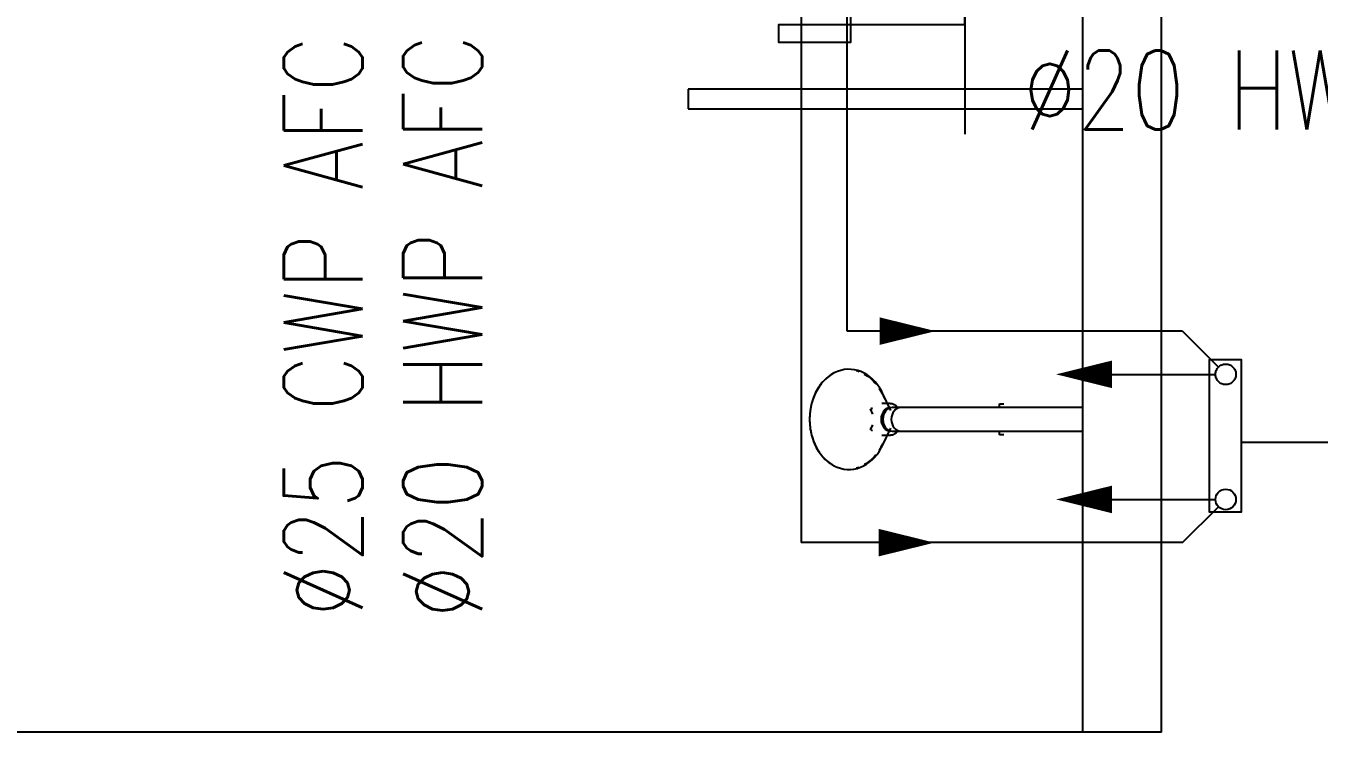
# Model space of a CAD drawing. Header units: metres. Extents: x -658 to -58, y -713 to -118.
# Drawn here: x -203.746 to -202.106, y -131.151 to -130.256 of the extents above; entities that cross this region are included whole.
import ezdxf
from ezdxf.enums import TextEntityAlignment as Align

# ---------------------------------------------------------------- set-up
doc = ezdxf.new("R2010")
doc.units = ezdxf.units.M
doc.header["$LTSCALE"] = 100
doc.linetypes.add('DASHED', pattern=[0.75, 0.5, -0.25])
for name, color, linetype in [('cw', 4, 'Continuous'), ('hw', 1, 'Continuous'), ('plan', 8, 'Continuous'), ('WATER ARR', 114, 'Continuous'), ('WATER TEXT', 3, 'Continuous'), ('WATER-SUPPLY', 4, 'Continuous')]:
    doc.layers.add(name, color=color, linetype=linetype)
doc.styles.add('TIMES', font='simplex.shx', dxfattribs={"width": 0.8, "height": 0.4})

# ---------------------------------------------------------------- blocks, each defined once
blk = doc.blocks.new('SHOWER_MOXIE_BLUETOOTH_17280 - MOXIE-V153-الدور الارضي')
for p, q in [((0.1118, 0.394), (0.1182, 0.3908)), ((0.1318, 0.3908), (0.1382, 0.394)), ((0.0917, 0.3788), (0.1139, 0.368)), ((0.105, 0.3797), (0.105, 0.37)), ((0.1361, 0.368), (0.1583, 0.3788)), ((0.145, 0.37), (0.145, 0.3797)), ((0.11, 0.3665), (0.11, 0.3558)), ((0.14, 0.3558), (0.14, 0.3665)), ((0.11, 0.2585), (0.11, 0.125)), ((0.14, 0.125), (0.14, 0.2585)), ((0.1052, 0.225), (0.1052, 0.2302)), ((0.1052, 0.2302), (0.1099, 0.2302)), ((0.14, 0.2302), (0.1449, 0.2302)), ((0.1449, 0.2302), (0.1449, 0.225)), ((0.125, 0.125), (0.11, 0.125)), ((0.14, 0.125), (0.125, 0.125))]:
    blk.add_line(p, q)
at = {"flags": 128}
for points in [[(0.125, 0.4712), (0.1225, 0.4712), (0.1199, 0.4711), (0.1174, 0.4709), (0.1149, 0.4706), (0.1124, 0.4703), (0.1099, 0.4698), (0.1075, 0.4693), (0.105, 0.4687), (0.1027, 0.468), (0.1003, 0.4673), (0.098, 0.4665), (0.0957, 0.4656), (0.0935, 0.4646), (0.0913, 0.4636), (0.0892, 0.4625), (0.0871, 0.4614), (0.0851, 0.4601), (0.0832, 0.4589), (0.0813, 0.4575), (0.0795, 0.4561), (0.0777, 0.4546), (0.0761, 0.4531), (0.0745, 0.4516), (0.073, 0.4499), (0.0716, 0.4483), (0.0702, 0.4466), (0.069, 0.4448), (0.0678, 0.443), (0.0668, 0.4412), (0.0666, 0.4409)], [(0.1834, 0.4409), (0.1823, 0.4428), (0.1812, 0.4446), (0.1799, 0.4463), (0.1786, 0.448), (0.1772, 0.4497), (0.1757, 0.4513), (0.1742, 0.4529), (0.1725, 0.4544), (0.1708, 0.4559), (0.169, 0.4573), (0.1671, 0.4587), (0.1652, 0.4599), (0.1632, 0.4612), (0.1611, 0.4624), (0.159, 0.4635), (0.1569, 0.4645), (0.1546, 0.4655), (0.1524, 0.4664), (0.1501, 0.4672), (0.1477, 0.4679), (0.1453, 0.4686), (0.1429, 0.4692), (0.1405, 0.4697), (0.138, 0.4702), (0.1355, 0.4706), (0.133, 0.4708), (0.1305, 0.4711), (0.1279, 0.4712), (0.1254, 0.4712), (0.125, 0.4712)], [(0.0801, 0.387), (0.0784, 0.3884), (0.0767, 0.3899), (0.0752, 0.3915), (0.0737, 0.3931), (0.0723, 0.3947), (0.071, 0.3964), (0.0698, 0.3981), (0.0687, 0.3998), (0.0676, 0.4016), (0.0675, 0.4019)], [(0.1825, 0.4019), (0.1815, 0.4001), (0.1804, 0.3984), (0.1792, 0.3966), (0.1779, 0.395), (0.1765, 0.3933), (0.1751, 0.3917), (0.1735, 0.3902), (0.1719, 0.3887), (0.1702, 0.3872)], [(0.0939, 0.3786), (0.0917, 0.3796), (0.0896, 0.3807), (0.0876, 0.3818), (0.0857, 0.383)], [(0.125, 0.3784), (0.1244, 0.3784), (0.1238, 0.3784), (0.1232, 0.3783), (0.1227, 0.3782), (0.1221, 0.3782), (0.1215, 0.3781), (0.1209, 0.3779), (0.1204, 0.3778), (0.1198, 0.3776), (0.1192, 0.3775), (0.1187, 0.3773), (0.1182, 0.3771), (0.1176, 0.3768), (0.1171, 0.3766), (0.1166, 0.3763), (0.1161, 0.3761), (0.1156, 0.3758), (0.1152, 0.3755), (0.1147, 0.3751), (0.1143, 0.3748), (0.1138, 0.3744), (0.1136, 0.3742)], [(0.1364, 0.3742), (0.136, 0.3746), (0.1356, 0.3749), (0.1351, 0.3753), (0.1347, 0.3756), (0.1342, 0.3759), (0.1337, 0.3762), (0.1332, 0.3764), (0.1327, 0.3767), (0.1322, 0.3769), (0.1316, 0.3772), (0.1311, 0.3774), (0.1305, 0.3775), (0.13, 0.3777), (0.1294, 0.3779), (0.1289, 0.378), (0.1283, 0.3781), (0.1277, 0.3782), (0.1271, 0.3783), (0.1265, 0.3783), (0.126, 0.3784), (0.1254, 0.3784), (0.125, 0.3784)], [(0.1642, 0.3829), (0.1627, 0.382), (0.1607, 0.3809), (0.1586, 0.3798), (0.1565, 0.3787)], [(0.105, 0.37), (0.105, 0.3693), (0.1051, 0.3686), (0.1052, 0.368), (0.1053, 0.3673), (0.1054, 0.3667), (0.1056, 0.366), (0.1058, 0.3654), (0.1061, 0.3647), (0.1064, 0.3641), (0.1067, 0.3635), (0.107, 0.3629), (0.1074, 0.3623), (0.1078, 0.3618), (0.1082, 0.3612), (0.1086, 0.3607), (0.1091, 0.3601), (0.1096, 0.3596), (0.1101, 0.3591)], [(0.1402, 0.3595), (0.1408, 0.36), (0.1412, 0.3605), (0.1417, 0.3611), (0.1421, 0.3616), (0.1425, 0.3622), (0.1429, 0.3628), (0.1433, 0.3633), (0.1436, 0.364), (0.1439, 0.3646), (0.1441, 0.3652), (0.1443, 0.3658), (0.1445, 0.3665), (0.1447, 0.3671), (0.1448, 0.3678), (0.1449, 0.3685), (0.145, 0.3691), (0.145, 0.3698), (0.145, 0.37)], [(0.11, 0.3558), (0.11, 0.3527), (0.11, 0.3494), (0.11, 0.346), (0.11, 0.3424), (0.11, 0.3387), (0.11, 0.3348), (0.11, 0.3309), (0.11, 0.3268), (0.11, 0.3226), (0.11, 0.3184), (0.11, 0.314), (0.11, 0.3095), (0.11, 0.305), (0.11, 0.3003), (0.11, 0.2956), (0.11, 0.2909), (0.11, 0.2861), (0.11, 0.2813), (0.11, 0.2764), (0.11, 0.2715), (0.11, 0.2665), (0.11, 0.2616), (0.11, 0.2585)], [(0.14, 0.2585), (0.14, 0.2634), (0.14, 0.2684), (0.14, 0.2733), (0.14, 0.2782), (0.14, 0.2831), (0.14, 0.2879), (0.14, 0.2927), (0.14, 0.2974), (0.14, 0.3021), (0.14, 0.3067), (0.14, 0.3112), (0.14, 0.3156), (0.14, 0.32), (0.14, 0.3242), (0.14, 0.3284), (0.14, 0.3324), (0.14, 0.3363), (0.14, 0.3401), (0.14, 0.3437), (0.14, 0.3473), (0.14, 0.3506), (0.14, 0.3539), (0.14, 0.3558)]]:
    blk.add_lwpolyline(points, dxfattribs=at)
for centre, major_axis, start_param, end_param in [((0.125, 0.4213), (-0.0635, 0), 4.712389, 7.420328), ((0.125, 0.4213), (0.0635, 0), 5.12421, 7.853982), ((0.125, 0.4213), (0.0626, 0), 3.338215, 3.403978), ((0.125, 0.4213), (0.0626, 0), 6.020799, 6.086563), ((0.125, 0.4213), (0.0395, 0), 4.322798, 4.381145), ((0.125, 0.3687), (-0.015, 0), 4.712389, 6.283185), ((0.125, 0.3665), (-0.015, 0), 4.712389, 6.283185), ((0.125, 0.3687), (0.015, 0), 0, 1.570796), ((0.125, 0.3665), (0.015, 0), 0, 1.570796), ((0.125, 0.4213), (0.0395, 0), 5.030399, 5.10198), ((0.125, 0.3558), (-0.015, 0), 4.712389, 6.283185), ((0.125, 0.3558), (0.015, 0), 0, 1.570796)]:
    blk.add_ellipse(centre, major_axis=major_axis, ratio=0.786454, start_param=start_param, end_param=end_param)
blk = doc.blocks.new('A$Cc2be8e3e')
at = {"layer": 'plan'}
for p, q in [((-14.2035, 19.1095), (-14.2035, 17.3095)), ((-14.1035, 17.3095), (-14.1035, 19.1095)), ((-14.2035, 18.1247), (-14.7035, 18.1247)), ((-14.7035, 18.1247), (-14.7035, 18.0997)), ((-14.7035, 18.0997), (-14.2035, 18.0997)), ((-14.1035, 17.3095), (-14.1035, 17.4095)), ((-14.1035, 17.3095), (-16.5035, 17.3095))]:
    blk.add_line(p, q, dxfattribs=at)
at = {"layer": 'plan', "rotation": 90}
blk.add_blockref('SHOWER_MOXIE_BLUETOOTH_17280 - MOXIE-V153-الدور الارضي', (-14.0785, 17.581), dxfattribs=at)

msp = doc.modelspace()

# ---------------------------------------------------------------- linework, layer by layer
at = {"layer": 'cw'}
msp.add_line((-202.7623, -129.8613), (-202.7623, -130.911), dxfattribs=at)
at = {"layer": 'cw', "linetype": 'Continuous'}
msp.add_line((-202.3819, -130.8562), (-202.237, -130.8562), dxfattribs=at)
msp.add_circle((-202.224, -130.8562), 0.013, dxfattribs=at)
at = {"layer": 'hw', "linetype": 'DASHED', "ltscale": 0.1}
for p, q in [((-202.704, -130.6428), (-202.704, -130.0024)), ((-202.2788, -130.6428), (-202.704, -130.6428)), ((-202.2788, -130.6428), (-202.2332, -130.6884)), ((-202.3871, -130.6976), (-202.237, -130.6976))]:
    msp.add_line(p, q, dxfattribs=at)
msp.add_circle((-202.224, -130.6976), 0.013, dxfattribs=at)
at = {"layer": 'WATER ARR', "elevation": 0}
msp.add_lwpolyline([(-202.7, -130.2446), (-202.7, -130.2767), (-202.7909, -130.2767), (-202.7909, -130.2541), (-202.5547, -130.2541), (-202.5547, -130.1258), (-202.5547, -130.393)], dxfattribs=at)
at = {"layer": 'WATER ARR'}
msp.add_lwpolyline([(-202.2042, -130.7838), (-202.2042, -130.6793), (-202.2451, -130.6793), (-202.2451, -130.8721), (-202.2042, -130.8721), (-202.2042, -130.7838), (-202.0175, -130.7838), (-202.0175, -130.5825), (-202.0175, -131.0022)], dxfattribs=at)
for points in [[(-202.592, -130.6428, 0, 0.035, 0), (-202.663, -130.6428, 0.035, 0.035, 0)], [(-202.4391, -130.6976, 0, 0.035, 0), (-202.3681, -130.6976, 0.035, 0.035, 0)], [(-202.4391, -130.8562, 0, 0.035, 0), (-202.3681, -130.8562, 0.035, 0.035, 0)], [(-202.5933, -130.911, 0, 0.035, 0), (-202.6643, -130.911, 0.035, 0.035, 0)]]:
    msp.add_lwpolyline(points, format="xyseb", dxfattribs=at)
at = {"layer": 'WATER-SUPPLY', "ltscale": 15}
for q in [(-202.2332, -130.8654), (-202.7623, -130.911)]:
    msp.add_line((-202.2788, -130.911), q, dxfattribs=at)

# ---------------------------------------------------------------- block references
at = {"layer": 'plan'}
msp.add_blockref('A$Cc2be8e3e', (-188.202, -148.4607), dxfattribs=at)

# ---------------------------------------------------------------- texts
at = {"layer": 'WATER TEXT', "color": 3, "style": 'TIMES', "width": 0.8}
for s, p in [('∅25 CWP AFC', (-203.3685, -130.637)), ('∅20 HWP AFC', (-203.2171, -130.637))]:
    msp.add_text(s, height=0.1, rotation=90, dxfattribs=at).set_placement(p, align=Align.MIDDLE_CENTER)
msp.add_text('∅20 HWP AFC', height=0.1, dxfattribs=at).set_placement((-202.111, -130.3371), align=Align.MIDDLE_CENTER)

doc.saveas('drawing.dxf')
